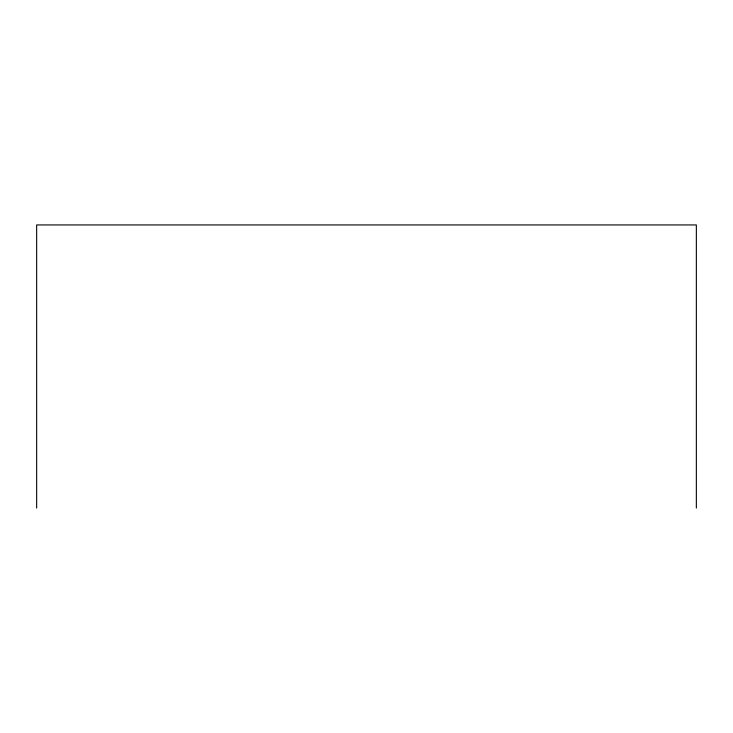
<?xml version="1.0" encoding="UTF-8"?>
<svg xmlns="http://www.w3.org/2000/svg" width="733" height="733" viewBox="0 0 733 733"><rect width="100%" height="100%" fill="white"/><g stroke="black" fill="none" stroke-linecap="round" stroke-linejoin="round"><path stroke-width="1.1" d="M696.35 508.061L696.35 224.939L36.65 224.939L36.65 508.061"/></g></svg>
